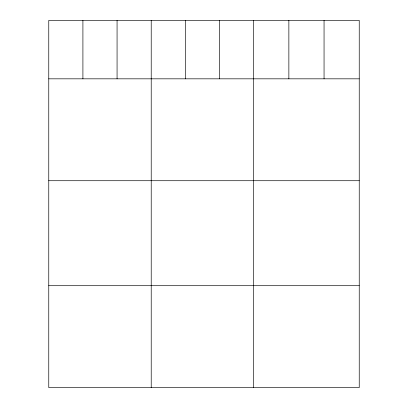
<?xml version="1.0" encoding="UTF-8"?>
<svg xmlns="http://www.w3.org/2000/svg" width="408" height="408" viewBox="0 0 408 408"><rect width="100%" height="100%" fill="white"/><g stroke="black" fill="none" stroke-linecap="round" stroke-linejoin="round"><path stroke-width="0.61" d="M359.239 78.826L359.239 387.6L48.761 387.6L48.761 20.4L359.239 20.4L359.239 78.826L48.761 78.826M48.761 180.719L359.239 180.719M48.761 285.702L359.239 285.702M324.054 20.4L324.054 78.826M288.864 20.4L288.864 78.826M253.679 20.4L253.679 387.6M219.524 20.4L219.524 78.826M185.37 20.4L185.37 78.826M151.22 20.4L151.22 387.6M117.065 20.4L117.065 78.826M82.911 20.4L82.911 78.826"/></g></svg>
